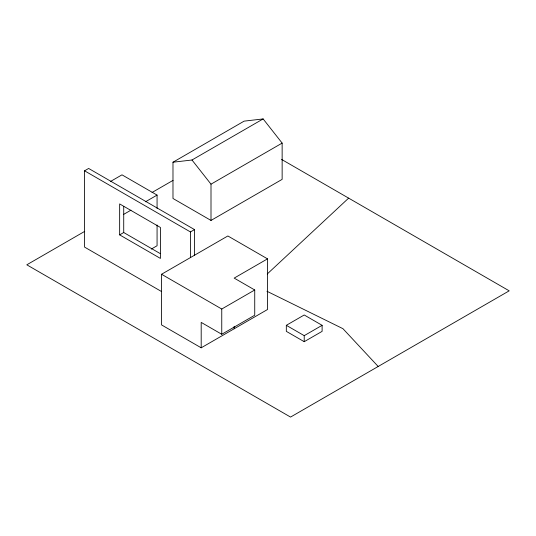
<?xml version="1.0" encoding="UTF-8"?>
<svg xmlns="http://www.w3.org/2000/svg" width="536" height="536" viewBox="0 0 536 536"><rect width="100%" height="100%" fill="white"/><g stroke="black" fill="none" stroke-linecap="round" stroke-linejoin="round"><path stroke-width="0.8" d="M267.256 273.976L348.635 198.132M161.436 291.477L84.561 247.096L84.561 170.81L88.641 168.458L194.521 229.589L194.521 255.216M110.389 181.536L121.987 174.837L157.068 195.091L157.068 208.377M172.981 162.22L244.121 121.143L263.136 118.925L282.144 143.099L282.144 179.359L211.003 220.437L172.981 198.481L172.981 162.22L191.989 160.003L263.136 118.925M84.722 231.364L26.8 264.804L290.546 417.075L509.2 290.834L281.534 159.393M152.056 192.484L173.054 180.364M123.722 214.346L130.972 210.159M145.47 201.791L157.068 195.091M119.649 234.875L160.431 258.426L160.431 227.472L119.649 203.921L119.649 234.875L123.722 232.524L160.217 253.588M211.003 220.437L211.003 184.17L282.144 143.099M151.273 249.093L157.068 245.743L157.068 224.986M84.561 170.81L190.441 231.941L194.521 229.589M161.544 274.258L227.867 235.967L267.518 258.861L267.518 309.513L201.194 347.804L161.544 324.91L161.544 274.258L221.757 309.024L254.734 289.983L254.734 315.228L221.757 334.27L201.194 322.397L201.194 347.804M267.518 258.861L234.172 278.11L254.734 289.983M286.325 325.319L304.22 314.987L322.116 325.319L322.116 331.355L304.22 341.687L286.325 331.355L286.325 325.319L304.22 335.65L322.116 325.319M266.941 291.256L342.94 328.682L378.182 366.477M191.989 160.003L211.003 184.17M304.22 335.65L304.22 341.687M234.172 326.303L234.172 328.762M221.757 309.024L221.757 334.27M190.441 231.941L190.441 257.575M123.722 206.36L123.722 232.524"/></g></svg>
